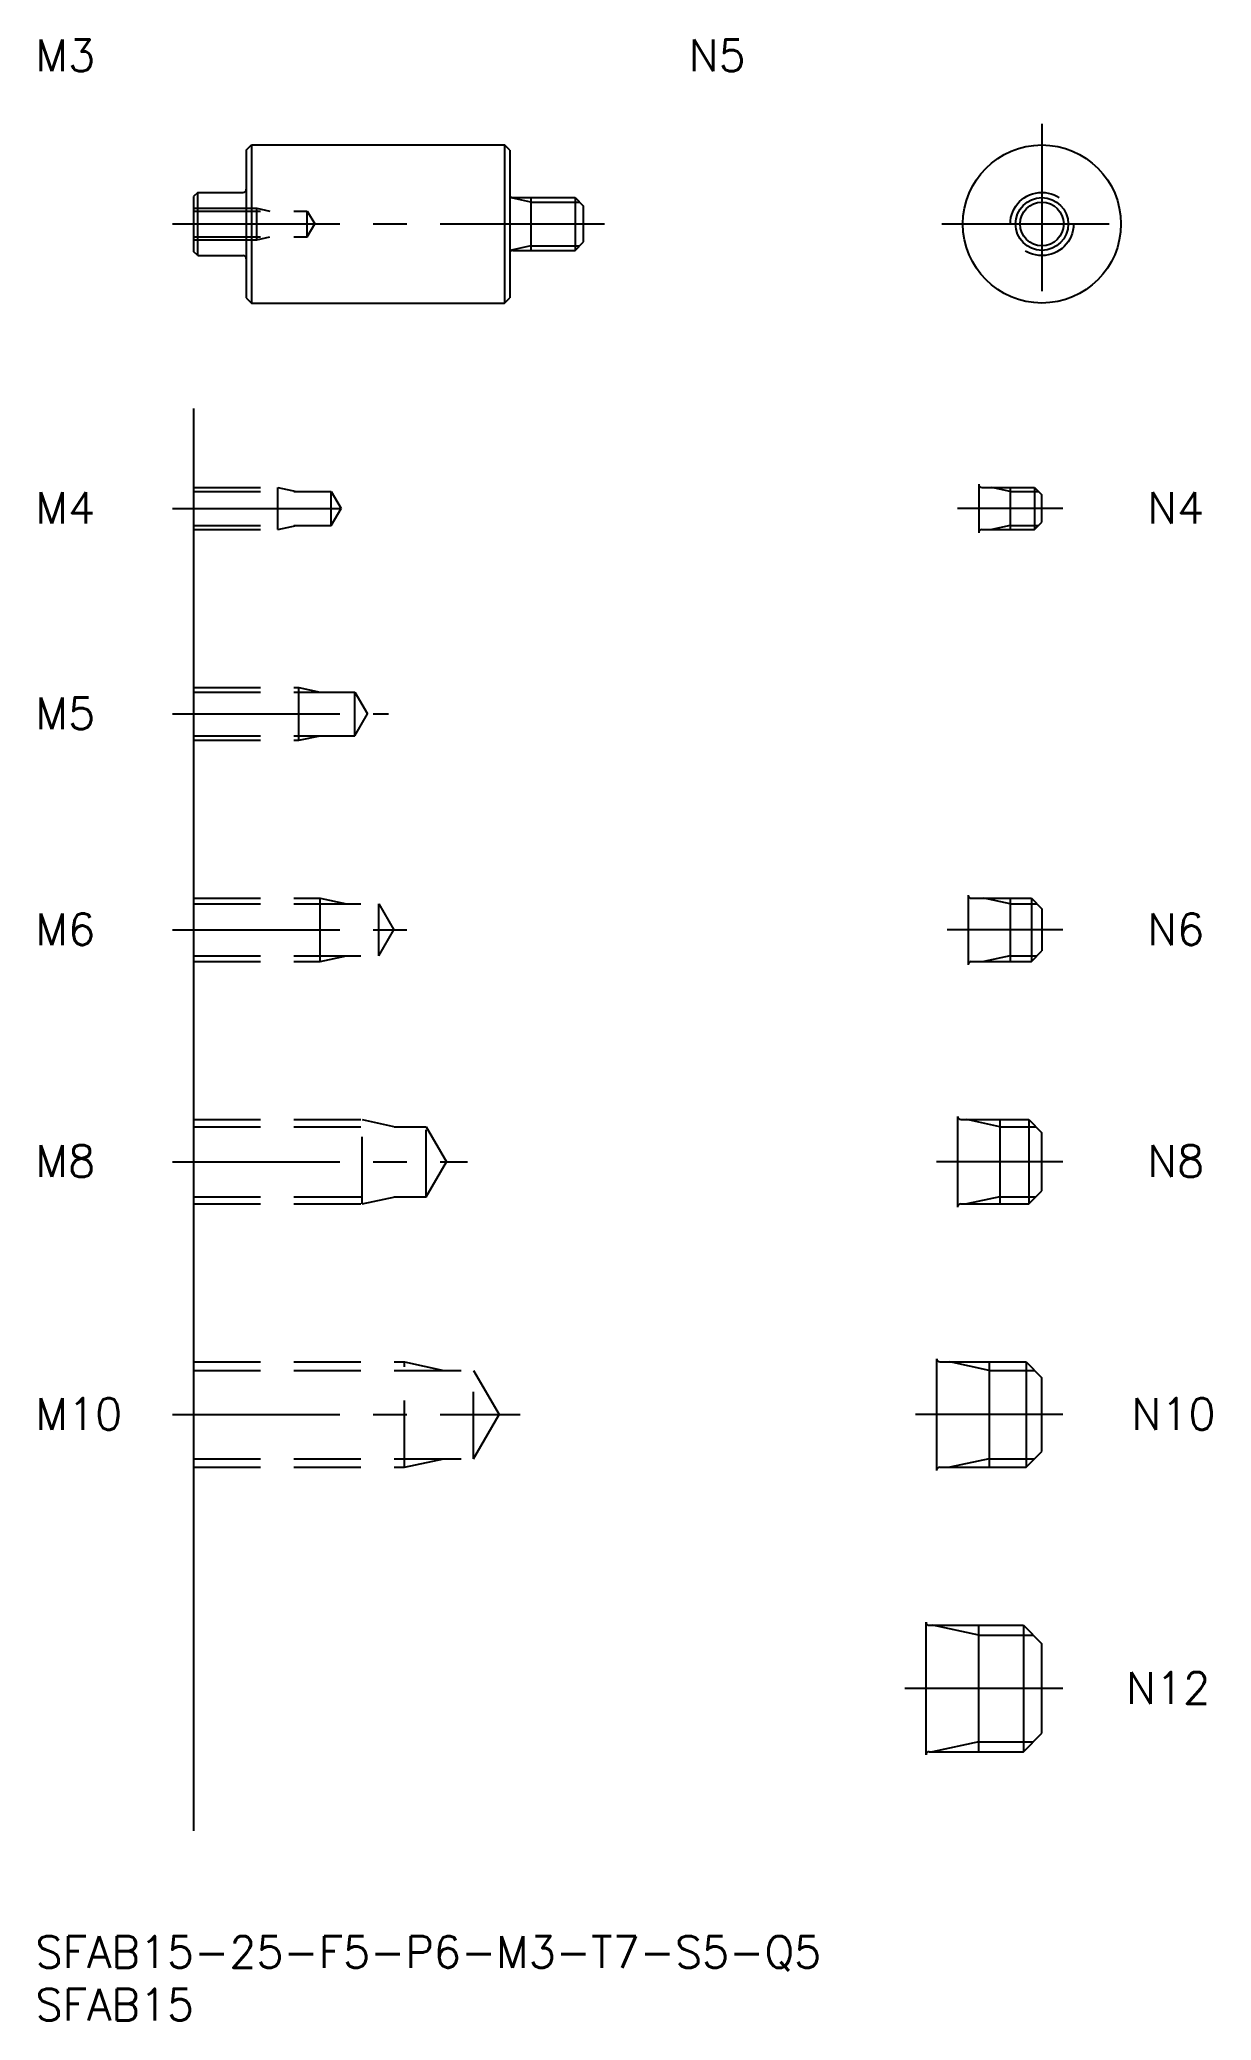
# Model space of a CAD drawing. Extents: x 0 to 112, y -8 to 180.
import ezdxf

# ---------------------------------------------------------------- set-up
doc = ezdxf.new("R2010")
doc.units = 0
doc.header["$LTSCALE"] = 0.5
doc.linetypes.add('CENTER', pattern=[50.8, 31.75, -6.35, 6.35, -6.35])
doc.linetypes.add('DASHED', pattern=[19.05, 12.7, -6.35])
for name, color, linetype in [('MSM_CENTER', 1, 'CENTER'), ('MSM_CONTINUOUS', 7, 'CONTINUOUS'), ('MSM_DASHED', 4, 'DASHED'), ('MSM_NARROW', 5, 'CONTINUOUS'), ('MSM_PART_NUMBER', 7, 'CONTINUOUS')]:
    doc.layers.add(name, color=color, linetype=linetype)
doc.styles.get("Standard").update_dxf_attribs({"font": 'txt.shx', "height": 1, "bigfont": 'bigfont.shx'})

# ---------------------------------------------------------------- blocks, each defined once
blk = doc.blocks.new('*U16')
at = {"layer": 'MSM_PART_NUMBER'}
blk.add_text('SFAB15-25-F5-P6-M3-T7-S5-Q5', height=3, dxfattribs=at).set_placement((0, -3))
blk = doc.blocks.new('*U17')
at = {"layer": 'MSM_PART_NUMBER'}
blk.add_text('SFAB15', height=3, dxfattribs=at).set_placement((0, -8))
blk = doc.blocks.new('*U18')
at = {"layer": 'MSM_PART_NUMBER'}
blk.add_text('M10', height=3, dxfattribs=at).set_placement((0, 48.06))
blk = doc.blocks.new('*U19')
at = {"layer": 'MSM_PART_NUMBER'}
blk.add_text('M8', height=3, dxfattribs=at).set_placement((0, 72.06))
blk = doc.blocks.new('*U20')
at = {"layer": 'MSM_PART_NUMBER'}
blk.add_text('M6', height=3, dxfattribs=at).set_placement((0, 94.06))
blk = doc.blocks.new('*U21')
at = {"layer": 'MSM_PART_NUMBER'}
blk.add_text('M5', height=3, dxfattribs=at).set_placement((0, 114.56))
blk = doc.blocks.new('*U22')
at = {"layer": 'MSM_PART_NUMBER'}
blk.add_text('M4', height=3, dxfattribs=at).set_placement((0, 134.06))
blk = doc.blocks.new('*U23')
at = {"layer": 'MSM_PART_NUMBER'}
blk.add_text('M3', height=3, dxfattribs=at).set_placement((0, 177))
blk = doc.blocks.new('*U24')
at = {"layer": 'MSM_PART_NUMBER'}
blk.add_text('N5', height=3, dxfattribs=at).set_placement((62, 177))
blk = doc.blocks.new('*U25')
at = {"layer": 'MSM_PART_NUMBER'}
blk.add_text('N12', height=3, dxfattribs=at).set_placement((103.51, 22.06))
blk = doc.blocks.new('*U26')
at = {"layer": 'MSM_PART_NUMBER'}
blk.add_text('N10', height=3, dxfattribs=at).set_placement((104.01, 48.06))
blk = doc.blocks.new('*U27')
at = {"layer": 'MSM_PART_NUMBER'}
blk.add_text('N8', height=3, dxfattribs=at).set_placement((105.51, 72.06))
blk = doc.blocks.new('*U28')
at = {"layer": 'MSM_PART_NUMBER'}
blk.add_text('N6', height=3, dxfattribs=at).set_placement((105.51, 94.06))
blk = doc.blocks.new('*U29')
at = {"layer": 'MSM_PART_NUMBER'}
blk.add_text('N4', height=3, dxfattribs=at).set_placement((105.51, 134.06))

msp = doc.modelspace()

# ---------------------------------------------------------------- linework, layer by layer
at = {"layer": 'MSM_CENTER'}
for p, q in [((95.51, 172), (95.51, 153)), ((13, 162.5), (54, 162.5)), ((86.01, 162.5), (105.01, 162.5)), ((13, 135.5), (31, 135.5)), ((97.51, 135.5), (87.51, 135.5)), ((13, 116), (33.5, 116)), ((13, 95.5), (36, 95.5)), ((97.51, 95.5), (86.51, 95.5)), ((13, 73.5), (41, 73.5)), ((97.51, 73.5), (85.51, 73.5)), ((13, 49.5), (46, 49.5)), ((97.51, 49.5), (83.51, 49.5)), ((97.51, 23.5), (82.51, 23.5))]:
    msp.add_line(p, q, dxfattribs=at)
at = {"layer": 'MSM_CONTINUOUS'}
for p, q in [((20, 169.5), (20.5, 170)), ((20, 169.5), (20, 155.5)), ((20.5, 170), (44.5, 170)), ((20.5, 170), (20.5, 155)), ((45, 169.5), (44.5, 170)), ((44.5, 170), (44.5, 155)), ((45, 169.5), (45, 155.5)), ((15.4, 165.5), (15, 165.1)), ((15.4, 165.5), (19.7, 165.5)), ((15.4, 159.5), (15.4, 165.5)), ((15, 165.1), (15, 159.9)), ((45.3, 165), (51.2, 165)), ((47, 165), (47, 160)), ((51.2, 165), (52, 164.2)), ((51.2, 165), (51.2, 160)), ((52, 160.8), (52, 164.2)), ((15.4, 159.5), (15, 159.9)), ((45.3, 160), (51.2, 160)), ((51.2, 160), (52, 160.8)), ((15.4, 159.5), (19.7, 159.5)), ((20, 155.5), (20.5, 155)), ((20.5, 155), (44.5, 155)), ((44.5, 155), (45, 155.5)), ((15, 145), (15, 10)), ((89.51, 137.8), (89.51, 133.2)), ((89.81, 137.5), (94.81, 137.5)), ((92.51, 137.5), (92.51, 133.5)), ((94.81, 137.5), (95.51, 136.8)), ((94.81, 137.5), (94.81, 133.5)), ((95.51, 134.2), (95.51, 136.8)), ((89.81, 133.5), (94.81, 133.5)), ((94.81, 133.5), (95.51, 134.2)), ((88.51, 98.8), (88.51, 92.2)), ((88.81, 98.5), (94.51, 98.5)), ((92.51, 98.5), (92.51, 92.5)), ((94.51, 98.5), (95.51, 97.5)), ((94.51, 98.5), (94.51, 92.5)), ((95.51, 97.5), (95.51, 93.5)), ((88.81, 92.5), (94.51, 92.5)), ((94.51, 92.5), (95.51, 93.5)), ((87.51, 77.8), (87.51, 69.2)), ((87.81, 77.5), (94.26, 77.5)), ((91.51, 77.5), (91.51, 69.5)), ((94.26, 77.5), (95.51, 76.25)), ((94.26, 77.5), (94.26, 69.5)), ((95.51, 70.75), (95.51, 76.25)), ((94.26, 69.5), (95.51, 70.75)), ((87.81, 69.5), (94.26, 69.5)), ((85.51, 54.8), (85.51, 44.2)), ((85.81, 54.5), (94.01, 54.5)), ((90.51, 54.5), (90.51, 44.5)), ((94.01, 54.5), (95.51, 53)), ((94.01, 54.5), (94.01, 44.5)), ((95.51, 46), (95.51, 53)), ((94.01, 44.5), (95.51, 46)), ((85.81, 44.5), (94.01, 44.5)), ((84.51, 17.2), (84.51, 29.8)), ((84.81, 29.5), (93.76, 29.5)), ((89.51, 17.5), (89.51, 29.5)), ((93.76, 29.5), (95.51, 27.75)), ((93.76, 29.5), (93.76, 17.5)), ((95.51, 19.25), (95.51, 27.75)), ((93.76, 17.5), (95.51, 19.25)), ((84.81, 17.5), (93.76, 17.5))]:
    msp.add_line(p, q, dxfattribs=at)
for radius in [7.5, 2.5]:
    msp.add_circle((95.51, 162.5), radius, dxfattribs=at)
for centre, start, end in [((19.7, 165.8), 270, 0), ((45.3, 165.3), 180, 270), ((45.3, 159.7), 90, 180), ((19.7, 159.2), 0, 90), ((89.81, 137.8), 180, 270), ((89.81, 133.2), 90, 180), ((88.81, 98.8), 180, 270), ((88.81, 92.2), 90, 180), ((87.81, 77.8), 180, 270), ((87.81, 69.2), 90, 180), ((85.81, 54.8), 180, 270), ((85.81, 44.2), 90, 180), ((84.81, 29.8), 180, 270), ((84.81, 17.2), 90, 180)]:
    msp.add_arc(centre, 0.3, start, end, dxfattribs=at)
at = {"layer": 'MSM_DASHED'}
for p, q in [((15, 164), (21, 164)), ((15, 163.73), (25.79, 163.73)), ((21, 164), (22.25, 163.73)), ((21, 161), (21, 164)), ((25.79, 161.27), (25.79, 163.73)), ((25.79, 163.73), (26.5, 162.5)), ((25.79, 161.27), (26.5, 162.5)), ((15, 161.27), (25.79, 161.27)), ((15, 161), (21, 161)), ((21, 161), (22.25, 161.27)), ((15, 137.5), (23, 137.5)), ((23, 133.5), (23, 137.5)), ((23, 137.5), (24.75, 137.12)), ((15, 137.12), (28.06, 137.12)), ((28.06, 133.88), (28.06, 137.12)), ((28.06, 137.12), (29, 135.5)), ((28.06, 133.88), (29, 135.5)), ((15, 133.88), (28.06, 133.88)), ((15, 133.5), (23, 133.5)), ((23, 133.5), (24.75, 133.88)), ((15, 118.5), (25, 118.5)), ((25, 113.5), (25, 118.5)), ((25, 118.5), (27, 118.07)), ((15, 118.07), (30.31, 118.07)), ((30.31, 113.93), (30.31, 118.07)), ((30.31, 118.07), (31.5, 116)), ((30.31, 113.93), (31.5, 116)), ((15, 113.93), (30.31, 113.93)), ((15, 113.5), (25, 113.5)), ((25, 113.5), (27, 113.93)), ((15, 98.5), (27, 98.5)), ((15, 97.96), (32.58, 97.96)), ((27, 92.5), (27, 98.5)), ((27, 98.5), (29.5, 97.96)), ((32.58, 93.04), (32.58, 97.96)), ((32.58, 97.96), (34, 95.5)), ((32.58, 93.04), (34, 95.5)), ((15, 93.04), (32.58, 93.04)), ((15, 92.5), (27, 92.5)), ((27, 92.5), (29.5, 93.04)), ((15, 77.5), (31, 77.5)), ((31, 69.5), (31, 77.5)), ((31, 77.5), (34.12, 76.82)), ((15, 76.82), (37.08, 76.82)), ((37.08, 70.18), (37.08, 76.82)), ((37.08, 76.82), (39, 73.5)), ((37.08, 70.18), (39, 73.5)), ((15, 70.18), (37.08, 70.18)), ((31, 69.5), (34.12, 70.18)), ((15, 69.5), (31, 69.5)), ((15, 54.5), (35, 54.5)), ((15, 53.69), (41.58, 53.69)), ((35, 44.5), (35, 54.5)), ((35, 54.5), (38.75, 53.69)), ((41.58, 45.31), (41.58, 53.69)), ((41.58, 53.69), (44, 49.5)), ((41.58, 45.31), (44, 49.5)), ((15, 45.31), (41.58, 45.31)), ((35, 44.5), (38.75, 45.31)), ((15, 44.5), (35, 44.5))]:
    msp.add_line(p, q, dxfattribs=at)
msp.add_circle((95.51, 162.5), 3, dxfattribs=at)
at = {"layer": 'MSM_NARROW'}
for p, q in [((47, 164.57), (45, 165)), ((47, 164.57), (51.63, 164.57)), ((47, 160.43), (45, 160)), ((47, 160.43), (51.63, 160.43)), ((92.51, 137.12), (90.76, 137.5)), ((92.51, 137.12), (95.19, 137.12)), ((92.51, 133.88), (90.76, 133.5)), ((92.51, 133.88), (95.19, 133.88)), ((92.51, 97.96), (90.01, 98.5)), ((92.51, 97.96), (95.05, 97.96)), ((92.51, 93.04), (90.01, 92.5)), ((92.51, 93.04), (95.05, 93.04)), ((91.51, 76.82), (88.38, 77.5)), ((91.51, 76.82), (94.94, 76.82)), ((91.51, 70.18), (88.38, 69.5)), ((91.51, 70.18), (94.94, 70.18)), ((90.51, 53.69), (86.76, 54.5)), ((90.51, 53.69), (94.82, 53.69)), ((90.51, 45.31), (86.76, 44.5)), ((90.51, 45.31), (94.82, 45.31)), ((89.51, 28.55), (85.13, 29.5)), ((89.51, 28.55), (94.71, 28.55)), ((89.51, 18.45), (85.13, 17.5)), ((89.51, 18.45), (94.71, 18.45))]:
    msp.add_line(p, q, dxfattribs=at)
msp.add_circle((95.51, 162.5), 2.07, dxfattribs=at)

# ---------------------------------------------------------------- block references
at = {"layer": 'MSM_CONTINUOUS'}
for name in ['*U23', '*U24', '*U22', '*U29', '*U21', '*U20', '*U28', '*U19', '*U27', '*U18', '*U26', '*U25', '*U16', '*U17']:
    msp.add_blockref(name, (0, 0), dxfattribs=at)

doc.saveas('drawing.dxf')
